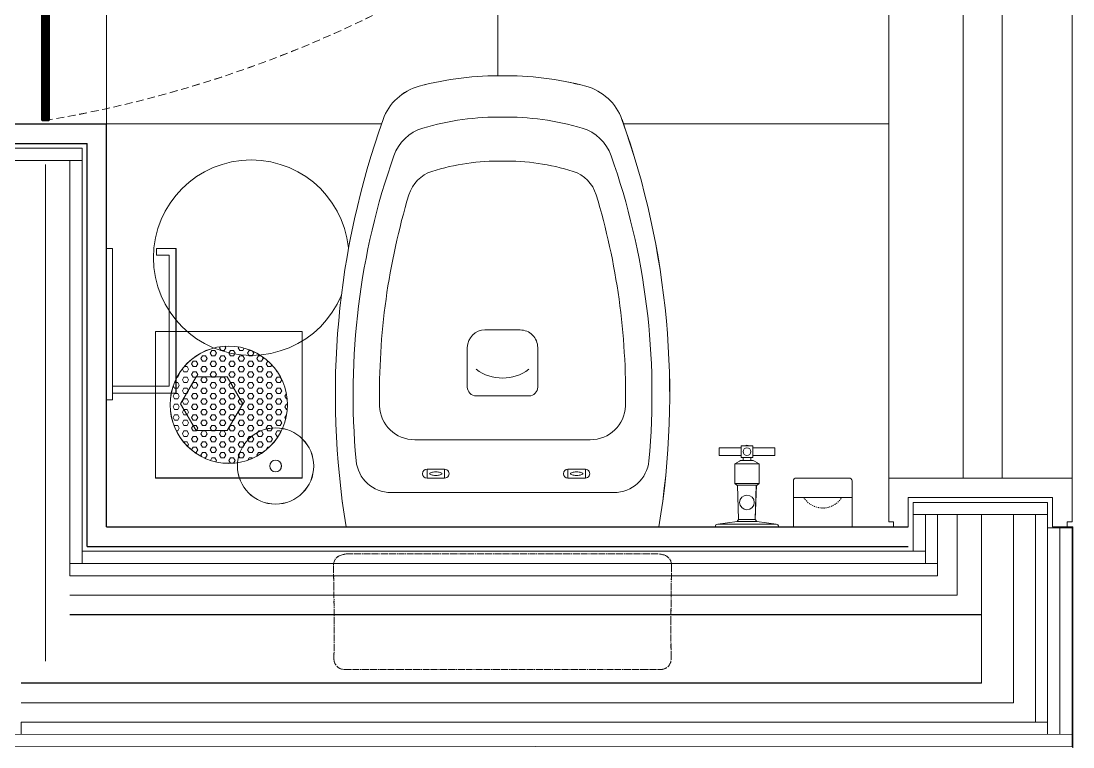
# Model space of a CAD drawing. Header units: millimetres. Extents: x 26282 to 30760, y 1404 to 4574.
# Drawn here: x 28303.4 to 28411, y 2969.2 to 3043.4 of the extents above; entities that cross this region are included whole.
import ezdxf

# ---------------------------------------------------------------- set-up
doc = ezdxf.new("R2010")
doc.units = ezdxf.units.MM
doc.header["$LTSCALE"] = 0.25
doc.set_wipeout_variables(frame=1)
doc.linetypes.add('HIDDEN', pattern=[0.375, 0.25, -0.125])
doc.linetypes.add('HIDDEN2', pattern=[4.7625, 3.175, -1.5875])
for name, color, linetype, lineweight in [('(YP-ZC) A-LW13', 148, 'Continuous', 13), ('AB-DUV', 4, 'Continuous', 50), ('DOOR-INT (3RDF)', 157, 'Continuous', 15), ('FLOOR_MARBLE (3RDF)', 67, 'Continuous', 13), ('FLOOR_METAL (3RDF)', 252, 'Continuous', 13), ('ID-ALCIPAN', 124, 'Continuous', 20), ('ID-HATCH', 252, 'Continuous', 18), ('SANITARY (3RDF)', 153, 'Continuous', 20), ('SANITARY-ACCESSORIES(3RDF)', 2, 'Continuous', 9), ('WALLPAPER (3RDF)', 63, 'Continuous', 13), ('WOOD (3RDF)', 45, 'Continuous', 15)]:
    doc.layers.add(name, color=color, linetype=linetype, lineweight=lineweight)
doc.layers.add('ID-PROFIL', color=145, linetype='Continuous')
doc.layers.add('WALL COVERING_MARBLE (3RDF)', color=246, linetype='Continuous')
doc.linetypes.add('BATTING', pattern='A,0.0001,-0.1,[134,ltypeshp.shx,S=0.1,R=0,X=-0.1,Y=0],-0.2,[134,ltypeshp.shx,S=0.1,R=180,X=0.1,Y=0],-0.1', length=0.4001)

# ---------------------------------------------------------------- blocks, each defined once
blk = doc.blocks.new('toilet-8')
at = {"linetype": 'HIDDEN2', "ltscale": 0.75}
for p, q in [((179.6, 146.9), (-179.6, 146.9)), ((177.8, 15.4), (-177.8, 15.3))]:
    blk.add_line(p, q, dxfattribs=at)
for centre, radius, start, end in [((-179.6, 134.9), 12, 90, 180.4563), ((179.6, 134.9), 12, 359.5437, 90), ((-3287.8, 98.6), 3096.4, 358.6996, 0.6706), ((3286.3, 98.6), 3094.9, 179.3293, 181.2997), ((-180, 28.3), 12.2, 180, 258.5511), ((180, 28.4), 12.2, 281.4485, 0)]:
    blk.add_arc(centre, radius, start, end, dxfattribs=at)
at = {"ltscale": 0.75}
for start, end in [(257.5234, 257.8437), (282.1814, 282.5025)]:
    blk.add_arc((-0.2, 839.8), 843.4, start, end, dxfattribs=at)
blk.add_wipeout([(186.2, -249.7), (189.7, -191), (189.4, -132.2), (185.4, -73.6), (177.8, -15.3), (-177.8, -15.4), (-185.4, -73.7), (-189.4, -132.3), (-189.6, -191), (-186.2, -249.7), (-179.9, -302.6), (-168.2, -365.8), (-153.8, -422.7), (-135.7, -478.6), (-119.9, -502.6), (-94.8, -516.4), (-47, -525.7), (0, -528.2), (47, -525.7), (94.8, -516.4), (119.9, -502.6), (135.8, -478.6), (153.8, -422.7), (168.2, -365.7), (179, -308)])
for p, q in [((177.8, -15.3), (-177.8, -15.4)), ((126.6, -54.3), (-126.6, -54.3)), ((-94.2, -70.8), (-94.2, -80.8)), ((-74.2, -70.8), (-94.2, -70.8)), ((-94.2, -70.8), (-94.2, -80.8)), ((-74.2, -70.8), (-74.2, -80.8)), ((-74.2, -70.8), (-74.2, -80.8)), ((85.8, -70.8), (65.8, -70.8)), ((65.8, -70.8), (65.8, -80.8)), ((85.8, -70.8), (85.8, -80.8)), ((-74.2, -80.8), (-94.2, -80.8)), ((85.8, -80.8), (65.8, -80.8)), ((-99.8, -114.3), (0, -114.3)), ((99.8, -114.3), (0, -114.3)), ((30, -164.3), (-30, -164.3)), ((30, -164.3), (-30, -164.3)), ((-40, -174.3), (-40, -219.3)), ((-40, -174.3), (-40, -219.3)), ((40, -174.3), (40, -219.3)), ((40, -174.3), (40, -219.3)), ((-20, -239.3), (0, -239.3)), ((-20, -239.3), (0, -239.3)), ((20, -239.3), (0, -239.3)), ((20, -239.3), (0, -239.3))]:
    blk.add_line(p, q)
for points in [[(-84.2, -77.8, 0.029458), (-81.3, -77.6, 0.040147), (-79.2, -77.2, 0.081563), (-77.5, -76.4, 0.246563), (-77.2, -75.8, 0.246563), (-77.5, -75.2, 0.081563), (-79.2, -74.4, 0.040147), (-81.3, -74, 0.029458), (-84.2, -73.8, 0.029458), (-87.1, -74, 0.040147), (-89.1, -74.4, 0.081563), (-90.9, -75.2, 0.246563), (-91.2, -75.8, 0.246563), (-90.9, -76.4, 0.081563), (-89.1, -77.2, 0.040147), (-87.1, -77.6, 0.029458)], [(75.8, -77.8, 0.029458), (78.7, -77.6, 0.040147), (80.8, -77.2, 0.081563), (82.5, -76.4, 0.246563), (82.8, -75.8, 0.246563), (82.5, -75.2, 0.081563), (80.8, -74.4, 0.040147), (78.7, -74, 0.029458), (75.8, -73.8, 0.029458), (72.9, -74, 0.040147), (70.9, -74.4, 0.081563), (69.1, -75.2, 0.246563), (68.8, -75.8, 0.246563), (69.1, -76.4, 0.081563), (70.9, -77.2, 0.040147), (72.9, -77.6, 0.029458)]]:
    blk.add_lwpolyline(points, format="xyb", close=True)
for centre, radius, start, end in [((740.1, -165.6), 930.1, 170.7059, 199.665), ((-740.1, -165.6), 930.1, 340.335, 9.299), ((-126.6, -94.3), 40, 90, 174.699), ((126.6, -94.3), 40, 5.301, 90), ((-94.2, -75.8), 5, 90, 270), ((-74.2, -75.8), 5, 270, 90), ((65.8, -75.8), 5, 90, 270), ((85.8, -75.8), 5, 270, 90), ((646.4, -166), 816.3, 174.699, 199.4195), ((-646.4, -166), 816.3, 340.5805, 5.301), ((-99.8, -154.3), 40, 90, 177.9801), ((99.8, -154.3), 40, 2.0199, 90), ((646.4, -166), 786.3, 179.0431, 196.7797), ((-646.4, -166), 786.3, 343.2203, 0.9569), ((-30, -174.3), 10, 90, 180), ((-30, -174.3), 10, 90, 180), ((30, -174.3), 10, 0, 90), ((30, -174.3), 10, 0, 90), ((0, -234.5), 50, 53.1301, 126.8699), ((-20, -219.3), 20, 180, 270), ((-20, -219.3), 20, 180, 270), ((20, -219.3), 20, 270, 0), ((20, -219.3), 20, 270, 0), ((-68.1, -381.5), 40, 196.7797, 252.4588), ((68.1, -381.5), 40, 287.5412, 343.2203), ((-4.2, -179.2), 252.1, 252.4588, 270.9518), ((4.2, -179.2), 252.1, 269.0482, 287.5412), ((-76.3, -420.8), 50, 199.4195, 253.3801), ((76.3, -420.8), 50, 286.6199, 340.5805), ((-4.2, -179.2), 302.1, 253.3801, 270.9518), ((4.2, -179.2), 302.1, 269.0482, 286.6199), ((-79.2, -458.4), 60, 199.665, 254.9779), ((79.3, -458.4), 60, 285.0221, 340.335), ((-4.2, -178.7), 349.6, 254.9779, 270.9518), ((4.2, -178.7), 349.6, 269.0482, 285.0221)]:
    blk.add_arc(centre, radius, start, end)
blk = doc.blocks.new('ZERGTEZTY')
at = {"layer": 'SANITARY-ACCESSORIES(3RDF)'}
for p, q in [((12647.41, 1641.18), (12642.41, 1641.18)), ((12642.66, 1640.93), (12642.81, 1640.93)), ((12647.02, 1640.93), (12642.81, 1640.93)), ((12647.16, 1640.93), (12647.02, 1640.93)), ((12682.41, 1641.18), (12687.41, 1641.18)), ((12682.41, 1641.18), (12687.41, 1641.18)), ((12682.66, 1640.93), (12682.81, 1640.93)), ((12682.66, 1640.93), (12682.81, 1640.93)), ((12682.81, 1640.93), (12687.02, 1640.93)), ((12682.81, 1640.93), (12687.02, 1640.93)), ((12687.16, 1640.93), (12687.02, 1640.93)), ((12687.16, 1640.93), (12687.02, 1640.93)), ((12642.97, 1640.85), (12643.35, 1640.26)), ((12643.52, 1640.18), (12644.41, 1640.18)), ((12646.16, 1640.18), (12643.66, 1640.18)), ((12643.91, 1640.18), (12643.91, 1638.83)), ((12646.31, 1640.18), (12644.41, 1640.18)), ((12645.91, 1640.18), (12645.91, 1638.83)), ((12646.85, 1640.85), (12646.47, 1640.26)), ((12682.97, 1640.85), (12683.35, 1640.26)), ((12683.52, 1640.18), (12685.41, 1640.18)), ((12683.66, 1640.18), (12686.16, 1640.18)), ((12683.91, 1640.18), (12683.91, 1638.83)), ((12686.31, 1640.18), (12685.41, 1640.18)), ((12685.91, 1640.18), (12685.91, 1638.83)), ((12686.85, 1640.85), (12686.47, 1640.26)), ((12650.56, 1634.18), (12650.56, 1632.18)), ((12650.56, 1634.18), (12679.26, 1634.18)), ((12679.26, 1634.18), (12679.26, 1632.18)), ((12679.26, 1634.18), (12679.26, 1632.18)), ((12650.56, 1632.18), (12679.26, 1632.18))]:
    blk.add_line(p, q, dxfattribs=at)
for centre, radius, start, end in [((12642.66, 1641.18), 0.25, 179.9982, 269.9982), ((12642.81, 1640.73), 0.2, 35.5359, 89.9982), ((12647.02, 1640.73), 0.2, 89.9982, 144.4605), ((12647.16, 1641.18), 0.25, 269.9982, 359.9982), ((12682.66, 1641.18), 0.25, 179.9982, 269.9982), ((12682.66, 1641.18), 0.25, 179.9982, 269.9982), ((12682.81, 1640.73), 0.2, 35.5359, 89.9982), ((12682.81, 1640.73), 0.2, 35.5359, 89.9982), ((12687.02, 1640.73), 0.2, 89.9982, 144.4605), ((12687.02, 1640.73), 0.2, 89.9982, 144.4605), ((12687.16, 1641.18), 0.25, 269.9982, 359.9982), ((12687.16, 1641.18), 0.25, 269.9982, 359.9982), ((12643.52, 1640.38), 0.2, 215.5359, 269.9982), ((12646.31, 1640.38), 0.2, 269.9982, 324.4605), ((12683.52, 1640.38), 0.2, 215.5359, 269.9982), ((12686.31, 1640.38), 0.2, 269.9982, 324.4605), ((12650.56, 1638.83), 6.65, 179.9982, 269.9982), ((12650.56, 1638.83), 4.65, 179.9982, 269.9982), ((12679.26, 1638.83), 4.65, 269.9982, 359.9982), ((12679.26, 1638.83), 6.65, 269.9982, 359.9982)]:
    blk.add_arc(centre, radius, start, end, dxfattribs=at)
blk = doc.blocks.new('A$C3AC107B1')
for p, q in [((0.05, 69.5), (3.55, 69.5)), ((3.35, 69.68), (0.25, 69.68)), ((1.35, 69), (1.35, 69.5)), ((2.25, 69), (2.25, 69.5))]:
    blk.add_line(p, q)
at = {"linetype": 'Continuous'}
for p, q in [((2.5, 69), (1.1, 69)), ((0.9, 68.8), (0.9, 66.3)), ((1.3, 66.1), (1.3, 68.6)), ((2.7, 68.6), (1.3, 68.6)), ((2.3, 66.1), (2.3, 68.58)), ((2.7, 68.58), (2.3, 68.58)), ((2.7, 68.8), (2.7, 68.6)), ((2.7, 68.58), (2.7, 66.3)), ((1.3, 66.1), (1.1, 66.1)), ((2.5, 66.1), (2.3, 66.1))]:
    blk.add_line(p, q, dxfattribs=at)
at = {"color": 141}
for p, q in [((1.5, 68.3), (1.4, 68.2)), ((1.4, 68.2), (1.4, 0.1)), ((1.5, 68.3), (2.1, 68.3)), ((1.5, 68.3), (1.5, 0)), ((1.6, 68.3), (1.6, 0)), ((1.7, 68.3), (1.7, 0)), ((1.8, 68.3), (1.8, 0)), ((1.9, 68.3), (1.9, 0)), ((2, 68.3), (2, 0)), ((2.1, 68.3), (2.2, 68.2)), ((2.1, 68.3), (2.1, 0)), ((2.2, 68.2), (2.2, 0.1)), ((1.5, 0), (1.4, 0.1)), ((2.1, 0), (2.2, 0.1))]:
    blk.add_line(p, q, dxfattribs=at)
at = {"color": 251, "linetype": 'HIDDEN2'}
blk.add_lwpolyline([(1.75, 68.3), (47.67, 17.75)], dxfattribs=at)
at = {"color": 141}
blk.add_lwpolyline([(1.5, 0), (2.1, 0)], dxfattribs=at)
for centre, start, end in [((0.25, 69.48), 90, 173.8235), ((3.35, 69.48), 6.1765, 90)]:
    blk.add_arc(centre, 0.2, start, end)
at = {"linetype": 'Continuous'}
for centre, start, end in [((1.1, 68.8), 90, 180), ((2.5, 68.8), 0, 90), ((1.1, 66.3), 180, 270), ((2.5, 66.3), 270, 0)]:
    blk.add_arc(centre, 0.2, start, end, dxfattribs=at)
at = {"color": 251, "linetype": 'HIDDEN2'}
blk.add_arc((-18.41, 120.46), 122.13, 279.4986, 302.755, dxfattribs=at)
at = {"layer": 'SANITARY-ACCESSORIES(3RDF)', "rotation": 270}
blk.add_blockref('ZERGTEZTY', (-1639.78, 12699.59), dxfattribs=at)
at = {"layer": 'SANITARY-ACCESSORIES(3RDF)', "xscale": -1, "rotation": 90}
blk.add_blockref('ZERGTEZTY', (1643.38, 12699.59), dxfattribs=at)
blk = doc.blocks.new('A$C055F08BB')
for radius in [3.9, 0.6]:
    blk.add_circle((3.9, 3.9), radius)
blk = doc.blocks.new('A$C68A34A02')
for p, q in [((0, 7.1), (15.5, 7.1)), ((0, 7.1), (0, 6.5)), ((0, 6.5), (15.5, 6.5)), ((0.7, 0), (0.7, 6.5)), ((1.4, 0.7), (1.4, 6.5)), ((15.5, 7.1), (15.5, 6.5)), ((15.5, 2), (14.8, 2)), ((14.8, 2), (14.8, 0.7)), ((15.5, 2), (15.5, 0)), ((15.5, 0), (15.5, 2)), ((1.4, 0.7), (14.8, 0.7)), ((0.7, 0), (15.5, 0))]:
    blk.add_line(p, q)
blk = doc.blocks.new('Trap - Trap1-5318465-Floor Plan_H_06_Sixth Floor')
h = blk.add_hatch()
h.set_pattern_fill('HEX', color=253)
h.set_pattern_definition([(0, (126438.354, 1242.9096), (0, 5.49926132), [3.175, -6.35]), (120, (126438.354, 1242.9096), (-4.7625, -2.74963066), [3.175, -6.35]), (60, (126441.529, 1242.9096), (-4.7625, 2.74963066), [3.175, -6.35])])
edge = h.paths.add_edge_path()
edge.add_arc((0, 0), 60, 0, 180)
edge.add_arc((0, 0), 60, 180, 360)
at = {"color": 253}
for p, q in [((75, 75), (-75, 75)), ((-75, 75), (-75, -75)), ((75, -75), (75, 75)), ((-75, -75), (75, -75))]:
    blk.add_line(p, q, dxfattribs=at)
for start, end in [(0, 180), (180, 0)]:
    blk.add_arc((0, 0), 60, start, end, dxfattribs=at)
blk = doc.blocks.new('A$C7D3635DC')
at = {"linetype": 'Continuous', "lineweight": 0}
for p, q in [((0.04, 3.28), (0.04, -3.22)), ((-0.23, 3.01), (-0.51, 1.03)), ((-0.23, 3.01), (-0.23, -2.95)), ((-6.41, -1.22), (-6.41, 1.28)), ((-6.41, 1.28), (-4.41, 1.28)), ((-4.41, 1.28), (-4.41, -1.22)), ((-7.06, 0.43), (-6.76, 0.43)), ((-7.06, -0.37), (-6.76, -0.37)), ((-0.23, -2.95), (-0.51, -0.97)), ((-4.41, -1.22), (-6.41, -1.22))]:
    blk.add_line(p, q, dxfattribs=at)
for p, q in [((-6.69, 0.8), (-6.41, 1.28)), ((-4.21, 1.08), (-4.41, 1.28)), ((-4.21, 1.08), (-4.21, -1.02)), ((-6.76, 0.55), (-6.76, -0.48)), ((-4.21, 0.99), (-0.71, 0.88)), ((-6.69, -0.74), (-6.41, -1.22)), ((-4.21, -1.02), (-4.41, -1.22)), ((-4.21, -0.93), (-0.71, -0.82))]:
    blk.add_line(p, q)
at = {"linetype": 'Continuous', "lineweight": 0, "flags": 128}
for points in [[(-7.26, 0.63), (-7.26, 2.88), (-8.06, 2.88), (-8.06, 0.63)], [(-7.26, -0.57), (-7.26, -2.82), (-8.06, -2.82), (-8.06, -0.57)]]:
    blk.add_lwpolyline(points, dxfattribs=at)
at = {"linetype": 'Continuous', "lineweight": 0}
blk.add_lwpolyline([(-7.08, -0.57), (-8.24, -0.57, -0.414214), (-8.26, -0.55), (-8.26, 0.61, -0.414214), (-8.24, 0.63), (-7.08, 0.63, -0.414214), (-7.06, 0.61), (-7.06, -0.55, -0.414214)], format="xyb", close=True, dxfattribs=at)
blk.add_lwpolyline([(-0.51, 1.03), (-0.51, -0.97), (-0.71, -0.82), (-0.71, 0.88)], close=True, dxfattribs=at)
blk.add_circle((-7.66, 0.03), 0.4, dxfattribs=at)
at = {"ltscale": 0.5}
blk.add_circle((-2.46, 0.03), 0.75, dxfattribs=at)
at = {"linetype": 'Continuous', "lineweight": 0}
for centre, radius, start, end in [((0.04, 3.01), 0.271, 90, 180), ((-7.66, 0.03), 0.65, 157.3801, 202.6199), ((0.04, -2.95), 0.271, 180, 270)]:
    blk.add_arc(centre, radius, start, end, dxfattribs=at)
for centre, start, end in [((-6.26, 0.55), 149.6579, 180), ((-6.26, -0.48), 180, 210.3421)]:
    blk.add_arc(centre, 0.5, start, end)
blk = doc.blocks.new('A$C6FF01A94')
at = {"layer": 'SANITARY-ACCESSORIES(3RDF)'}
for p, q in [((0, 0), (0, 4.7)), ((0.3, 5), (5.7, 5)), ((6, 4.7), (6, 0)), ((6, 3), (0, 3)), ((6, 0), (0, 0))]:
    blk.add_line(p, q, dxfattribs=at)
for centre, start, end in [((0.3, 4.7), 90, 180), ((5.7, 4.7), 0, 90)]:
    blk.add_arc(centre, 0.3, start, end, dxfattribs=at)
at = {"layer": 'SANITARY-ACCESSORIES(3RDF)', "linetype": 'HIDDEN'}
blk.add_arc((3, 4.21), 2.28, 211.8906, 328.1094, dxfattribs=at)
blk = doc.blocks.new('A$C187D15ED')
at = {"layer": '(YP-ZC) A-LW13', "ltscale": 0.25}
blk.add_line((8831.25, 2770.65), (8831.25, 2787.9), dxfattribs=at)
at = {"layer": 'DOOR-INT (3RDF)', "ltscale": 0.25}
blk.add_lwpolyline([(8829.37, 2791.65), (8829.37, 2871.65), (8833.37, 2871.65), (8833.37, 2791.65)], close=True, dxfattribs=at)
at = {"layer": 'FLOOR_MARBLE (3RDF)'}
for p, q in [((8840.5, 2874.54), (8840.5, 2791.65)), ((8821.75, 2871.65), (8821.75, 2791.65))]:
    blk.add_line(p, q, dxfattribs=at)
blk.add_lwpolyline([(8729.25, 2897.9), (8741.75, 2897.9), (8741.75, 2827.9), (8729.25, 2827.9)], close=True, dxfattribs=at)
at = {"layer": 'FLOOR_MARBLE (3RDF)', "elevation": 0}
blk.add_lwpolyline([(8781.75, 2896.8), (8781.77, 2786.65)], dxfattribs=at)
at = {"layer": 'FLOOR_MARBLE (3RDF)'}
blk.add_lwpolyline([(8741.75, 2827.9), (8821.75, 2827.9)], dxfattribs=at)
at = {"layer": 'ID-ALCIPAN', "ltscale": 0.25}
for p, q in [((8731.75, 2825.4), (8739.25, 2825.4)), ((8739.25, 2782.9), (8739.25, 2825.4)), ((8731.75, 2824.15), (8739.25, 2824.15)), ((8738, 2781.65), (8738, 2824.15)), ((8838, 2789.15), (8824.25, 2789.15)), ((8824.25, 2784.15), (8824.25, 2789.15)), ((8838, 2765.4), (8838, 2789.15)), ((8838, 2787.9), (8824.25, 2787.9)), ((8825.5, 2782.9), (8825.5, 2787.9)), ((8826.75, 2787.9), (8826.75, 2781.65)), ((8836.75, 2766.65), (8836.75, 2787.9)), ((8838, 2786.55), (8840.5, 2786.55)), ((8839.25, 2786.55), (8839.25, 2765.4)), ((8840.5, 2786.55), (8840.5, 2764.15)), ((8733, 2766.65), (8838, 2766.65)), ((8733, 2766.65), (8733, 2765.4)), ((8733, 2766.65), (8733, 2765.4)), ((8609.73, 2765.5), (8840.5, 2765.4)), ((8840.5, 2764.15), (8609.75, 2764.25)), ((8609.75, 2764.25), (8840.5, 2764.15))]:
    blk.add_line(p, q, dxfattribs=at)
at = {"layer": 'ID-HATCH', "linetype": 'BATTING', "lineweight": 0, "ltscale": 4.5}
for p, q in [((8735.5, 2823.72), (8735.5, 2772.9)), ((8828.75, 2779.65), (8828.75, 2787.9)), ((8834.5, 2768.65), (8834.5, 2787.9)), ((8733, 2768.65), (8834.5, 2768.65))]:
    blk.add_line(p, q, dxfattribs=at)
at = {"layer": 'ID-PROFIL'}
blk.add_line((8831.25, 2770.65), (8733, 2770.65), dxfattribs=at)
at = {"layer": 'WALL COVERING_MARBLE (3RDF)'}
for p, q in [((8729.25, 2827.9), (8741.75, 2827.9)), ((8741.75, 2786.65), (8741.75, 2827.9)), ((8731.25, 2825.9), (8739.75, 2825.9)), ((8739.75, 2784.65), (8739.75, 2825.9))]:
    blk.add_line(p, q, dxfattribs=at)
at = {"layer": 'WALLPAPER (3RDF)'}
for p, q in [((8838.5, 2786.65), (8840.6, 2786.65)), ((8840.6, 2786.65), (8840.6, 2764.05))]:
    blk.add_line(p, q, dxfattribs=at)
at = {"layer": 'WOOD (3RDF)'}
for p, q in [((8840.5, 2791.65), (8821.75, 2791.65)), ((8821.75, 2787.15), (8821.75, 2791.65)), ((8840.5, 2787.15), (8840.5, 2791.65)), ((8823.75, 2789.65), (8838.5, 2789.65)), ((8823.75, 2789.65), (8823.75, 2786.65)), ((8838.5, 2789.65), (8838.5, 2786.65)), ((8822.25, 2787.15), (8821.75, 2787.15)), ((8822.25, 2786.65), (8822.25, 2787.15)), ((8840, 2786.65), (8840, 2787.15)), ((8840, 2787.15), (8840.5, 2787.15)), ((8823.75, 2786.65), (8822.25, 2786.65)), ((8838.5, 2786.65), (8840, 2786.65))]:
    blk.add_line(p, q, dxfattribs=at)
at = {"layer": 'FLOOR_METAL (3RDF)', "xscale": -0.1000000000000618, "yscale": 0.1000000000000618, "zscale": 0.1000000000000618, "rotation": 180}
blk.add_blockref('Trap - Trap1-5318465-Floor Plan_H_06_Sixth Floor', (8754.25, 2799.15), dxfattribs=at)
at = {"layer": 'SANITARY (3RDF)', "linetype": 'Continuous', "lineweight": 5, "extrusion": (0, -3.496e-08, 1), "xscale": -0.9999999999999948, "rotation": 90}
blk.add_blockref('A$C7D3635DC', (8807.28, 2786.69, 0), dxfattribs=at)
at = {"layer": 'SANITARY-ACCESSORIES(3RDF)', "rotation": 90}
blk.add_blockref('A$C68A34A02', (8748.85, 2799.64), dxfattribs=at)
at = {"layer": 'SANITARY-ACCESSORIES(3RDF)', "xscale": -0.9999999999999948, "rotation": 269.999895223199}
blk.add_blockref('A$C055F08BB', (8755.13, 2788.98, 0), dxfattribs=at)
at = {"layer": 'SANITARY-ACCESSORIES(3RDF)'}
blk.add_blockref('A$C6FF01A94', (8812, 2786.65), dxfattribs=at)
at = {"layer": 'SANITARY (3RDF)', "linetype": 'Continuous', "lineweight": 5, "xscale": 0.09, "yscale": 0.09, "zscale": 0.09, "rotation": 179.9976880978117}
blk.add_blockref('toilet-8', (8782.25, 2785.27), dxfattribs=at)
at = {"layer": 'ID-ALCIPAN', "ltscale": 0.25}
for p, q in [((8739.25, 2784.15), (8825.5, 2784.15)), ((8738, 2782.9), (8826.75, 2782.9)), ((8738, 2781.65), (8826.75, 2781.65))]:
    blk.add_line(p, q, dxfattribs=at)
at = {"layer": 'ID-HATCH', "linetype": 'BATTING', "lineweight": 0, "ltscale": 4.5}
blk.add_line((8738, 2779.65), (8828.75, 2779.65), dxfattribs=at)
at = {"layer": 'ID-PROFIL'}
blk.add_line((8831.25, 2777.65), (8738, 2777.65), dxfattribs=at)
at = {"layer": 'SANITARY-ACCESSORIES(3RDF)'}
blk.add_circle((8756.54, 2814.2, 0), 10, dxfattribs=at)
at = {"layer": 'WALL COVERING_MARBLE (3RDF)'}
for p, q in [((8741.75, 2786.65), (8823.75, 2786.65)), ((8739.75, 2784.65), (8823.75, 2784.65))]:
    blk.add_line(p, q, dxfattribs=at)
at = {"layer": 'DOOR-INT (3RDF)'}
blk.add_blockref('A$C3AC107B1', (8733.7, 2828.22), dxfattribs=at)

msp = doc.modelspace()

# ---------------------------------------------------------------- block references
at = {"layer": 'AB-DUV', "ltscale": 100}
msp.add_blockref('A$C187D15ED', (19570.424, 205.028, 5.126), dxfattribs=at)

# ---------------------------------------------------------------- next in the draw order: hatches: boundary and pattern name
at = {"layer": 'FLOOR_METAL (3RDF)'}
h = msp.add_hatch(dxfattribs=at)
h.set_pattern_fill('HEX', color=253)
h.set_pattern_definition([(0, (126438.354, -1799.3224), (0, 5.49926132), [3.175, -6.35]), (120, (126438.354, -1799.3224), (-4.7625, -2.74963066), [3.175, -6.35]), (60, (126441.529, -1799.3224), (-4.7625, 2.74963066), [3.175, -6.35])])
edge = h.paths.add_edge_path()
edge.add_arc((28324.671, 3004.182), 6, 180, 360, ccw=False)
edge.add_arc((28324.671, 3004.182), 6, 0, 180, ccw=False)

# ---------------------------------------------------------------- next in the draw order: linework, layer by layer
at = {"layer": 'DOOR-INT (3RDF)', "color": 141}
for p, q in [((28305.52, 3101.45, 5.126), (28305.521, 3033.35, 5.126)), ((28305.62, 3101.55, 5.126), (28305.621, 3033.25, 5.126)), ((28305.72, 3101.55, 5.126), (28305.721, 3033.25, 5.126)), ((28305.82, 3101.55, 5.126), (28305.821, 3033.25, 5.126)), ((28305.92, 3101.55, 5.126), (28305.921, 3033.25, 5.126)), ((28306.02, 3101.55, 5.126), (28306.021, 3033.25, 5.126)), ((28306.12, 3101.55, 5.126), (28306.121, 3033.25, 5.126)), ((28306.22, 3101.55, 5.126), (28306.221, 3033.25, 5.126)), ((28306.32, 3101.45, 5.126), (28306.321, 3033.35, 5.126)), ((28305.621, 3033.25, 5.126), (28305.521, 3033.35, 5.126)), ((28306.221, 3033.25, 5.126), (28306.321, 3033.35, 5.126))]:
    msp.add_line(p, q, dxfattribs=at)
at = {"layer": 'DOOR-INT (3RDF)', "color": 141, "elevation": 5.126}
msp.add_lwpolyline([(28305.621, 3033.25), (28306.221, 3033.25)], dxfattribs=at)
at = {"layer": 'FLOOR_METAL (3RDF)', "color": 253}
for p, q in [((28317.171, 2996.682, 5.126), (28317.171, 3011.682, 5.126)), ((28317.171, 3011.682, 5.126), (28332.171, 3011.682, 5.126)), ((28332.171, 3011.682, 5.126), (28332.171, 2996.682, 5.126)), ((28332.171, 2996.682, 5.126), (28317.171, 2996.682, 5.126))]:
    msp.add_line(p, q, dxfattribs=at)
for start, end in [(0, 180), (180, 0)]:
    msp.add_arc((28324.671, 3004.182, 5.126), 6, start, end, dxfattribs=at)
at = {"layer": 'SANITARY (3RDF)', "extrusion": (0, -3.496e-08, 1)}
for p, q in [((28376.905, 2998.409, 5.126), (28376.424, 2998.128, 5.126)), ((28377.158, 2998.478, 5.126), (28378.191, 2998.478, 5.126)), ((28378.444, 2998.409, 5.126), (28378.924, 2998.128, 5.126)), ((28376.623, 2995.928, 5.126), (28376.424, 2996.128, 5.126)), ((28376.623, 2995.928, 5.126), (28378.726, 2995.928, 5.126)), ((28376.717, 2995.928, 5.126), (28376.824, 2992.428, 5.126)), ((28378.632, 2995.928, 5.126), (28378.524, 2992.428, 5.126)), ((28378.726, 2995.928, 5.126), (28378.924, 2996.128, 5.126))]:
    msp.add_line(p, q, dxfattribs=at)
at = {"layer": 'SANITARY (3RDF)', "linetype": 'Continuous', "lineweight": 0, "extrusion": (0, -3.496e-08, 1)}
for p, q in [((28378.924, 2998.128, 5.126), (28376.424, 2998.128, 5.126)), ((28376.424, 2998.128, 5.126), (28376.424, 2996.128, 5.126)), ((28377.274, 2998.778, 5.126), (28377.274, 2998.478, 5.126)), ((28378.074, 2998.778, 5.126), (28378.074, 2998.478, 5.126)), ((28378.924, 2996.128, 5.126), (28378.924, 2998.128, 5.126)), ((28376.424, 2996.128, 5.126), (28378.924, 2996.128, 5.126)), ((28374.424, 2991.678, 5.126), (28380.924, 2991.678, 5.126)), ((28374.695, 2991.949, 5.126), (28376.674, 2992.228, 5.126)), ((28374.695, 2991.949, 5.126), (28380.654, 2991.949, 5.126)), ((28380.654, 2991.949, 5.126), (28378.674, 2992.228, 5.126))]:
    msp.add_line(p, q, dxfattribs=at)
at = {"layer": 'SANITARY (3RDF)', "linetype": 'HIDDEN2', "ltscale": 0.75}
for p, q in [((28336.67, 2988.909, 5.126), (28368.671, 2988.915, 5.126)), ((28336.504, 2977.072, 5.126), (28368.835, 2977.071, 5.126))]:
    msp.add_line(p, q, dxfattribs=at)
at = {"layer": 'SANITARY (3RDF)', "linetype": 'Continuous', "lineweight": 0, "extrusion": (0, -3.496e-08, 1), "elevation": 5.126}
msp.add_lwpolyline([(28378.274, 2998.798), (28378.274, 2999.958, 0.4142136), (28378.254, 2999.978), (28377.094, 2999.978, 0.4142136), (28377.074, 2999.958), (28377.074, 2998.798, 0.4142136), (28377.094, 2998.778), (28378.254, 2998.778, 0.4142136)], format="xyb", close=True, dxfattribs=at)
at = {"layer": 'SANITARY (3RDF)', "linetype": 'Continuous', "lineweight": 0, "extrusion": (0, -3.496e-08, 1), "elevation": 5.126, "flags": 128}
for points in [[(28377.074, 2998.978), (28374.824, 2998.978), (28374.824, 2999.778), (28377.074, 2999.778)], [(28378.274, 2998.978), (28380.524, 2998.978), (28380.524, 2999.778), (28378.274, 2999.778)]]:
    msp.add_lwpolyline(points, dxfattribs=at)
at = {"layer": 'SANITARY (3RDF)', "linetype": 'Continuous', "lineweight": 0, "extrusion": (0, -3.496e-08, 1), "elevation": 5.126}
msp.add_lwpolyline([(28376.674, 2992.228), (28378.674, 2992.228), (28378.524, 2992.428), (28376.824, 2992.428)], close=True, dxfattribs=at)
at = {"layer": 'SANITARY (3RDF)', "linetype": 'Continuous', "lineweight": 0, "extrusion": (0, -3.496e-08, 1)}
msp.add_circle((28377.674, 2999.378, 5.126), 0.4, dxfattribs=at)
at = {"layer": 'SANITARY (3RDF)', "ltscale": 0.5, "extrusion": (0, -3.496e-08, 1)}
msp.add_circle((28377.674, 2994.178, 5.126), 0.75, dxfattribs=at)
at = {"layer": 'SANITARY (3RDF)', "linetype": 'Continuous', "lineweight": 0, "extrusion": (0, -3.496e-08, 1)}
for centre, radius, start, end in [((28377.674, 2999.378, 5.126), 0.65, 67.38014, 112.61986), ((28374.695, 2991.678, 5.126), 0.271, 90, 180), ((28380.654, 2991.678, 5.126), 0.271, 0, 90)]:
    msp.add_arc(centre, radius, start, end, dxfattribs=at)
at = {"layer": 'SANITARY (3RDF)', "extrusion": (0, -3.496e-08, 1)}
for centre, start, end in [((28377.158, 2997.978, 5.126), 90, 120.34215), ((28378.191, 2997.978, 5.126), 59.65785, 90)]:
    msp.add_arc(centre, 0.5, start, end, dxfattribs=at)
at = {"layer": 'SANITARY (3RDF)', "linetype": 'HIDDEN2', "ltscale": 0.75}
for centre, radius, start, end in [((28336.473, 2987.739, 5.126), 1.101, 101.44617, 179.99769), ((28368.867, 2987.745, 5.126), 1.101, 359.99769, 78.54874), ((28056.905, 2981.433, 5.126), 278.539, 359.32697, 1.29738), ((28648.573, 2981.41, 5.126), 278.677, 178.69728, 180.66824), ((28336.504, 2978.152, 5.126), 1.08, 179.54134, 269.99769), ((28368.835, 2978.151, 5.126), 1.08, 269.99769, 0.45403)]:
    msp.add_arc(centre, radius, start, end, dxfattribs=at)
at = {"layer": 'SANITARY (3RDF)', "ltscale": 0.75}
for start, end in [(102.17907, 102.50022), (77.52108, 77.84141)]:
    msp.add_arc((28352.684, 2914.712, 5.126), 75.906, start, end, dxfattribs=at)
at = {"layer": 'SANITARY-ACCESSORIES(3RDF)'}
for p, q in [((28312.171, 3004.669, 5.126), (28312.171, 3020.169, 5.126)), ((28312.171, 3020.169, 5.126), (28312.771, 3020.169, 5.126)), ((28312.771, 3004.669, 5.126), (28312.771, 3020.169, 5.126)), ((28317.271, 3020.169, 5.126), (28319.271, 3020.169, 5.126)), ((28319.271, 3020.169, 5.126), (28317.271, 3020.169, 5.126)), ((28317.271, 3020.169, 5.126), (28317.271, 3019.469, 5.126)), ((28317.271, 3019.469, 5.126), (28318.571, 3019.469, 5.126)), ((28318.571, 3006.069, 5.126), (28318.571, 3019.469, 5.126)), ((28319.271, 3005.369, 5.126), (28319.271, 3020.169, 5.126)), ((28318.571, 3006.069, 5.126), (28312.771, 3006.069, 5.126)), ((28319.271, 3005.369, 5.126), (28312.771, 3005.369, 5.126)), ((28312.171, 3004.669, 5.126), (28312.771, 3004.669, 5.126)), ((28382.728, 2996.678, 5.126), (28388.128, 2996.678, 5.126)), ((28382.428, 2991.678, 5.126), (28382.428, 2996.378, 5.126)), ((28388.428, 2996.378, 5.126), (28388.428, 2991.678, 5.126)), ((28388.428, 2994.678, 5.126), (28382.428, 2994.678, 5.126)), ((28388.428, 2991.678, 5.126), (28382.428, 2991.678, 5.126))]:
    msp.add_line(p, q, dxfattribs=at)
for radius in [3.9, 0.6]:
    msp.add_circle((28329.459, 2997.904, 5.126), radius, dxfattribs=at)
for centre, start, end in [((28382.728, 2996.378, 5.126), 90, 180), ((28388.128, 2996.378, 5.126), 0, 90)]:
    msp.add_arc(centre, 0.3, start, end, dxfattribs=at)
at = {"layer": 'SANITARY-ACCESSORIES(3RDF)', "linetype": 'HIDDEN'}
msp.add_arc((28385.428, 2995.884, 5.126), 2.283, 211.89056, 328.10944, dxfattribs=at)

# ---------------------------------------------------------------- next in the draw order: wipeouts: each hides what was drawn before it
msp.add_wipeout([(28335.913, 3012.765), (28335.602, 3007.485), (28335.624, 3002.196), (28335.981, 2996.92), (28336.67, 2991.676), (28368.671, 2991.681), (28369.36, 2996.924), (28369.717, 3002.2), (28369.739, 3007.488), (28369.428, 3012.767), (28368.859, 3017.526), (28367.81, 3023.213), (28366.51, 3028.339), (28364.889, 3033.372), (28363.465, 3035.525), (28361.204, 3036.771), (28356.902, 3037.609), (28352.672, 3037.834), (28348.441, 3037.61), (28344.14, 3036.771), (28341.879, 3035.526), (28340.454, 3033.373), (28338.832, 3028.339), (28337.532, 3023.213), (28336.557, 3018.014)]).translate(0, 0, 5.126).dxf.layer = 'SANITARY (3RDF)'

# ---------------------------------------------------------------- next in the draw order: linework, layer by layer
at = {"layer": 'DOOR-INT (3RDF)', "color": 251, "linetype": 'HIDDEN2'}
msp.add_arc((28285.716, 3153.71, 5.126), 122.135, 279.49856, 302.75504, dxfattribs=at)
at = {"layer": 'SANITARY (3RDF)'}
for p, q in [((28350.871, 3011.834, 5.126), (28352.671, 3011.834, 5.126)), ((28350.871, 3011.834, 5.126), (28352.671, 3011.834, 5.126)), ((28354.471, 3011.834, 5.126), (28352.671, 3011.834, 5.126)), ((28354.471, 3011.834, 5.126), (28352.671, 3011.834, 5.126)), ((28349.071, 3005.984, 5.126), (28349.071, 3010.034, 5.126)), ((28349.071, 3005.984, 5.126), (28349.071, 3010.034, 5.126)), ((28356.271, 3005.984, 5.126), (28356.271, 3010.034, 5.126)), ((28356.271, 3005.984, 5.126), (28356.271, 3010.034, 5.126)), ((28349.971, 3005.084, 5.126), (28355.371, 3005.084, 5.126)), ((28349.971, 3005.084, 5.126), (28355.371, 3005.084, 5.126)), ((28343.688, 3000.584, 5.126), (28352.67, 3000.584, 5.126)), ((28361.653, 3000.584, 5.126), (28352.67, 3000.584, 5.126)), ((28344.947, 2997.568, 5.126), (28346.747, 2997.568, 5.126)), ((28344.947, 2996.668, 5.126), (28344.947, 2997.568, 5.126)), ((28344.947, 2996.668, 5.126), (28346.747, 2996.668, 5.126)), ((28346.747, 2996.668, 5.126), (28346.747, 2997.568, 5.126)), ((28359.347, 2996.668, 5.126), (28359.347, 2997.568, 5.126)), ((28359.347, 2997.568, 5.126), (28361.147, 2997.568, 5.126)), ((28359.347, 2996.668, 5.126), (28359.347, 2997.568, 5.126)), ((28359.347, 2996.668, 5.126), (28361.147, 2996.668, 5.126)), ((28361.147, 2996.668, 5.126), (28361.147, 2997.568, 5.126)), ((28361.147, 2996.668, 5.126), (28361.147, 2997.568, 5.126)), ((28341.279, 2995.185, 5.126), (28364.062, 2995.184, 5.126)), ((28336.67, 2991.676, 5.126), (28368.671, 2991.681, 5.126))]:
    msp.add_line(p, q, dxfattribs=at)
at = {"layer": 'SANITARY (3RDF)', "elevation": 5.126}
for points in [[(28345.847, 2997.298, 0.0294582), (28345.588, 2997.283, 0.0401468), (28345.402, 2997.246, 0.0815629), (28345.245, 2997.172, 0.2465632), (28345.217, 2997.118, 0.2465632), (28345.245, 2997.065, 0.0815629), (28345.402, 2996.991, 0.0401468), (28345.588, 2996.954, 0.0294582), (28345.847, 2996.938, 0.0294582), (28346.106, 2996.954, 0.0401468), (28346.293, 2996.991, 0.0815629), (28346.449, 2997.065, 0.2465632), (28346.477, 2997.118, 0.2465632), (28346.449, 2997.172, 0.0815629), (28346.293, 2997.246, 0.0401468), (28346.106, 2997.283, 0.0294582)], [(28360.247, 2997.298, 0.0294582), (28359.988, 2997.282, 0.0401468), (28359.802, 2997.245, 0.0815629), (28359.645, 2997.171, 0.2465632), (28359.617, 2997.118, 0.2465632), (28359.645, 2997.064, 0.0815629), (28359.802, 2996.99, 0.0401468), (28359.988, 2996.953, 0.0294582), (28360.247, 2996.938, 0.0294582), (28360.506, 2996.953, 0.0401468), (28360.693, 2996.99, 0.0815629), (28360.849, 2997.064, 0.2465632), (28360.877, 2997.118, 0.2465632), (28360.849, 2997.171, 0.0815629), (28360.693, 2997.245, 0.0401468), (28360.506, 2997.282, 0.0294582)]]:
    msp.add_lwpolyline(points, format="xyb", close=True, dxfattribs=at)
at = {"layer": 'SANITARY (3RDF)'}
for centre, radius, start, end in [((28352.294, 3006.382, 5.126), 31.464, 89.04589, 105.01981), ((28353.047, 3006.382, 5.126), 31.464, 74.97557, 90.94948), ((28345.539, 3031.556, 5.126), 5.4, 105.01981, 160.33266), ((28359.804, 3031.555, 5.126), 5.4, 19.66272, 74.97557), ((28419.283, 3005.199, 5.126), 83.712, 160.33266, 189.2967), ((28352.294, 3006.427, 5.126), 27.19, 89.04589, 106.61763), ((28353.047, 3006.427, 5.126), 27.19, 73.37775, 90.94948), ((28286.058, 3005.205, 5.126), 83.712, 350.70354, 19.66272), ((28345.805, 3028.17, 5.126), 4.5, 106.61763, 160.57816), ((28359.538, 3028.169, 5.126), 4.5, 19.41722, 73.37775), ((28410.847, 3005.237, 5.126), 73.467, 160.57816, 185.29872), ((28352.294, 3006.427, 5.126), 22.69, 89.04589, 107.53893), ((28353.047, 3006.427, 5.126), 22.69, 72.45645, 90.94948), ((28294.494, 3005.241, 5.126), 73.467, 354.69666, 19.41722), ((28346.541, 3024.63, 5.126), 3.6, 107.53893, 163.21804), ((28358.802, 3024.629, 5.126), 3.6, 16.77734, 72.45645), ((28410.847, 3005.237, 5.126), 70.767, 163.21804, 180.95456), ((28294.494, 3005.241, 5.126), 70.767, 359.04082, 16.77734), ((28350.871, 3010.034, 5.126), 1.8, 89.99769, 179.99769), ((28350.871, 3010.034, 5.126), 1.8, 89.99769, 179.99769), ((28354.471, 3010.034, 5.126), 1.8, 359.99769, 89.99769), ((28354.471, 3010.034, 5.126), 1.8, 359.99769, 89.99769), ((28352.671, 3011.4, 5.126), 4.5, 233.12779, 306.86759), ((28349.971, 3005.984, 5.126), 0.9, 179.99769, 269.99769), ((28349.971, 3005.984, 5.126), 0.9, 179.99769, 269.99769), ((28355.371, 3005.984, 5.126), 0.9, 269.99769, 359.99769), ((28355.371, 3005.984, 5.126), 0.9, 269.99769, 359.99769), ((28343.688, 3004.184, 5.126), 3.6, 182.01758, 269.99769), ((28361.653, 3004.184, 5.126), 3.6, 269.99769, 357.9778), ((28341.279, 2998.785, 5.126), 3.6, 185.29872, 269.99769), ((28364.062, 2998.784, 5.126), 3.6, 269.99769, 354.69666), ((28344.947, 2997.118, 5.126), 0.45, 89.99769, 269.99769), ((28346.747, 2997.118, 5.126), 0.45, 269.99769, 89.99769), ((28359.347, 2997.118, 5.126), 0.45, 89.99769, 269.99769), ((28361.147, 2997.118, 5.126), 0.45, 269.99769, 89.99769)]:
    msp.add_arc(centre, radius, start, end, dxfattribs=at)

doc.saveas('drawing.dxf')
